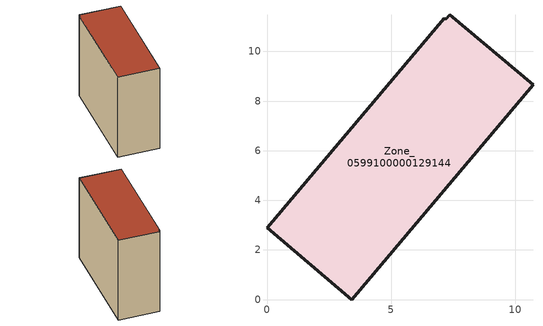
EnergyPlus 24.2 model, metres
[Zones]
Zone_0599100000129144
 floor ground (C_G): 7.36,11.49 10.72,8.66 3.42,0 0,2.88 7.14,11.35 7.2,11.29 z0.17
 wall outside (C_F): 3.42,0 10.72,8.66 7.36,11.49 7.2,11.29 7.14,11.35 0,2.88 3.42,0 z0.17:9.94
 roof outside (C_R): 10.72,8.66 7.36,11.49 7.2,11.29 7.14,11.35 0,2.88 3.42,0 z9.94
[BUILDING]
Pand.0599100000129144: North Axis=0; Terrain=City; Loads Convergence Tolerance Value=0.04; Temperature Convergence Tolerance Value=0.4; Solar Distribution=FullExterior; Maximum Number of Warmup Days=25; Minimum Number of Warmup Days=1
[Site:Location]
Rotterdam.The.Hague.AP_ZH_NLD Design_Conditions: Latitude=51.96; Longitude=4.45; Time Zone=1; Elevation=-4.5
[SITE:GROUNDTEMPERATURE:BUILDINGSURFACE]
18, 18, 18, 18, 18, 18, 18, 18, 18, 18, 18, 18
[MATERIAL] Thermal Absorptance=0.9; Solar Absorptance=0.7; Visible Absorptance=0.7
Name | Roughness | Thickness | Conductivity | Density | Specific Heat
G.TI.1946-1964 | MediumSmooth | 0.15 | 1 | 540 | 1210
F.TI.1946-1964 | Rough | 0.3 | 0.857143 | 1920 | 840
R.TI.1946-1964 | MediumRough | 0.2 | 0.277778 | 1500 | 1000
[CONSTRUCTION]
C_G: G.TI.1946-1964
C_F: F.TI.1946-1964
C_R: R.TI.1946-1964
[ZONE]
Zone_0599100000129144: Type=1; Multiplier=1; Ceiling Height=Autocalculate; Volume=Autocalculate; Floor Area=autocalculate; Part of Total Floor Area=Yes
[ZONEINFILTRATION:DESIGNFLOWRATE]
Infil_Zone_0599100000129144: Zone or ZoneList or Space or SpaceList=Zone_0599100000129144; Schedule=AlwaysOn; Design Flow Rate Calculation Method=Flow/Area; Flow Rate per Floor Area=0.003; Constant Term Coefficient=1; Temperature Term Coefficient=0; Velocity Term Coefficient=0; Velocity Squared Term Coefficient=0
[HVACTEMPLATE:ZONE:IDEALLOADSAIRSYSTEM]
Zone_0599100000129144: Maximum Heating Supply Air Temperature=50; Minimum Cooling Supply Air Temperature=13; Maximum Heating Supply Air Humidity Ratio=0.0156; Minimum Cooling Supply Air Humidity Ratio=0.0077; Heating Limit=NoLimit; Cooling Limit=NoLimit; Dehumidification Control Type=ConstantSensibleHeatRatio; Cooling Sensible Heat Ratio=0.7; Dehumidification Setpoint=60; Humidification Control Type=None; Humidification Setpoint=30; Outdoor Air Method=None; Outdoor Air Flow Rate per Person=0.00944; Outdoor Air Flow Rate per Zone Floor Area=0; Outdoor Air Flow Rate per Zone=0; Demand Controlled Ventilation Type=None; Outdoor Air Economizer Type=NoEconomizer; Heat Recovery Type=None; Sensible Heat Recovery Effectiveness=0.7; Latent Heat Recovery Effectiveness=0.65
[ZONECONTROL:THERMOSTAT]
ThermostatControl_Zone_0599100000129144: Zone or ZoneList=Zone_0599100000129144; Control Type Schedule=DualSetpointControlType; Control 1=Thermostat_Zone_0599100000129144; Temperature Difference Between Cutout And Setpoint=0
[THERMOSTATSETPOINT:DUALSETPOINT]
Thermostat_Zone_0599100000129144: Heating Setpoint Temperature Schedule=HeatingSetpoint_Zone_0599100000129144; Cooling Setpoint Temperature Schedule=CoolingSetpoint_Zone_0599100000129144
[SCHEDULE:COMPACT]
HeatingSetpoint_Zone_0599100000129144: Through: 12/31, For: AllDays, Until: 24:00, 21
CoolingSetpoint_Zone_0599100000129144: Through: 12/31, For: AllDays, Until: 24:00, 24
DualSetpointControlType: Through: 12/31, For: AllDays, Until: 24:00, 4
AlwaysOn: Through: 12/31, For: AllDays, Until: 24:00, 1
